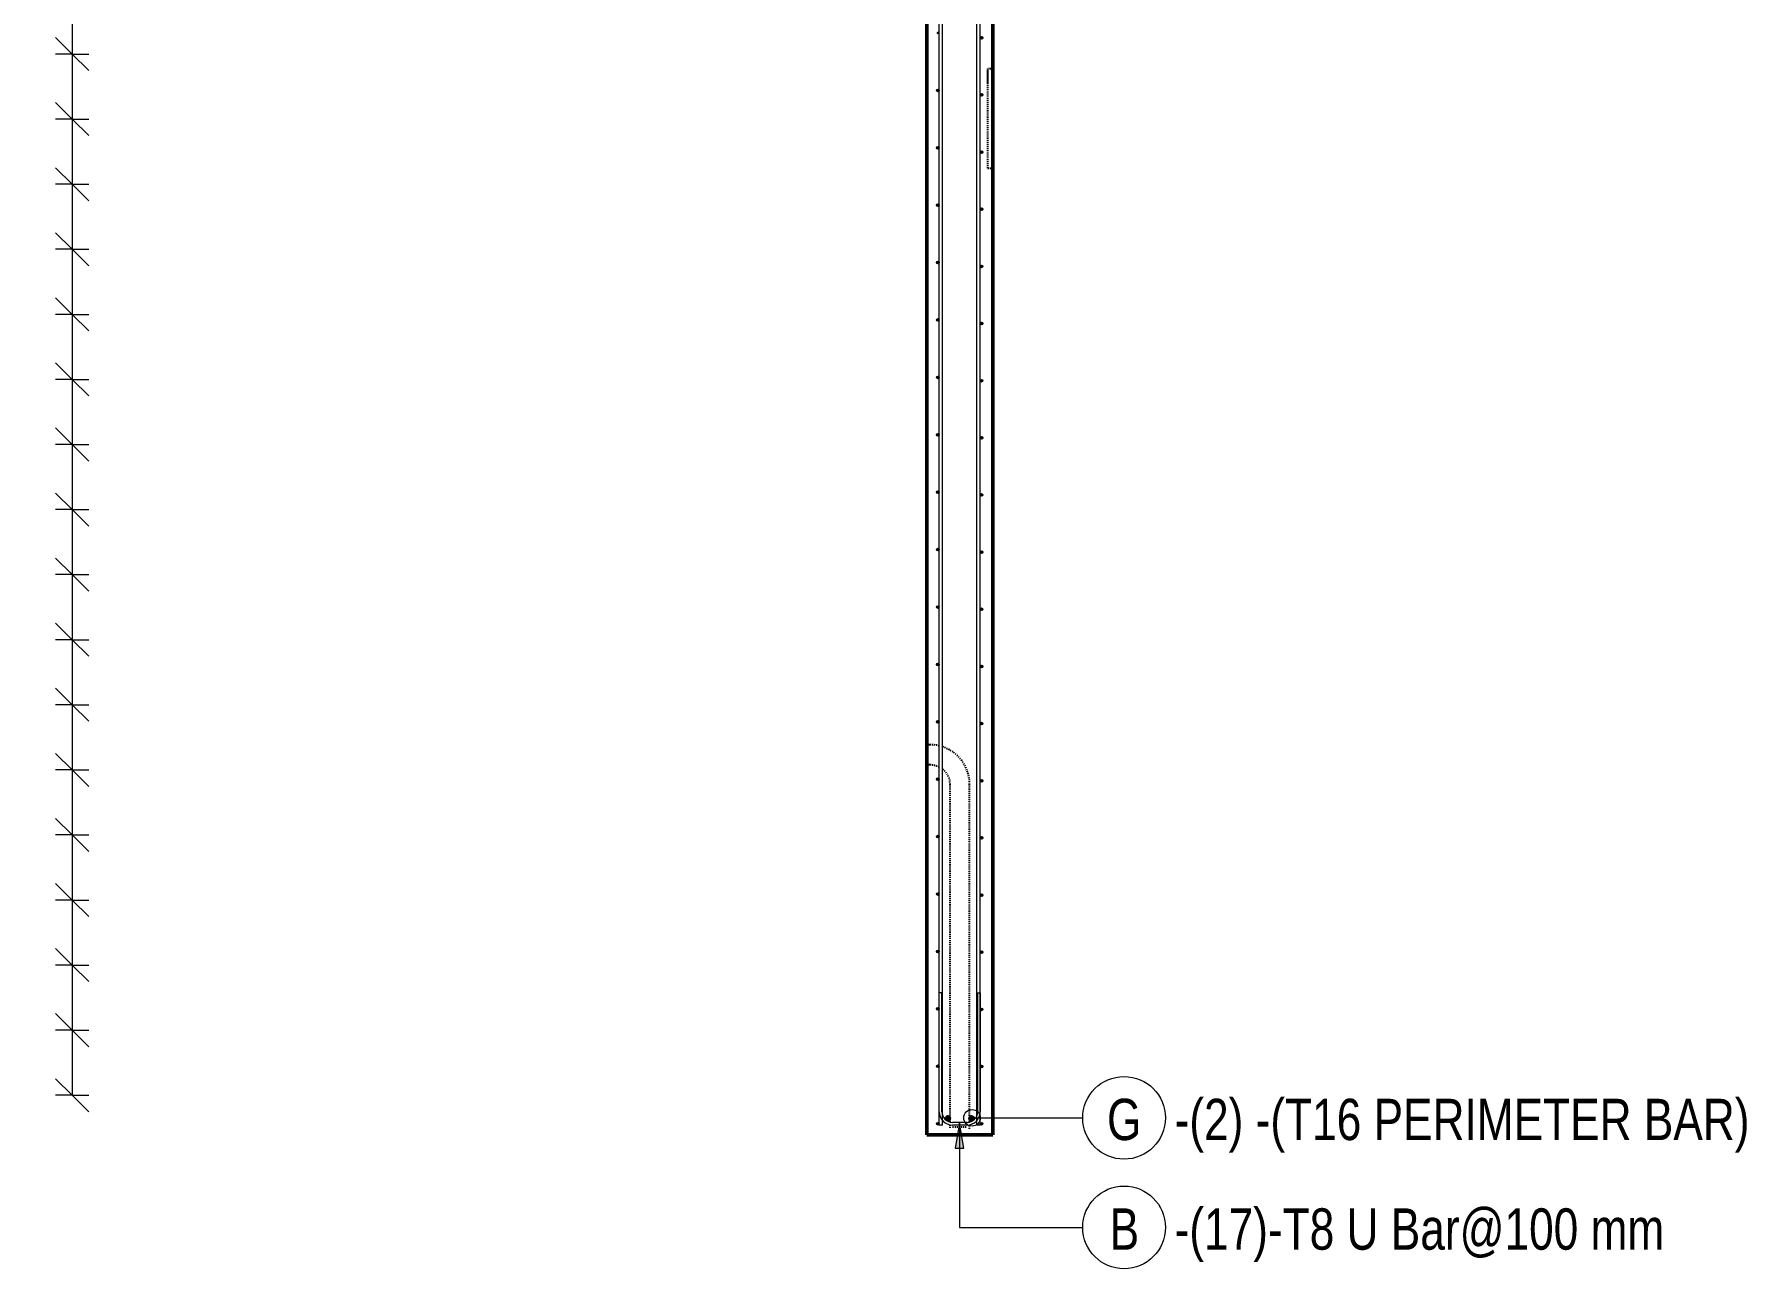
# Model space of a CAD drawing. Header units: millimetres. Extents: x -7118 to 5307, y -2677 to 10400.
# Drawn here: x 128 to 5307, y -1800 to 1933 of the extents above; entities that cross this region are included whole.
import ezdxf

# ---------------------------------------------------------------- set-up
doc = ezdxf.new("R2010")
doc.units = ezdxf.units.MM
doc.linetypes.add('Dash', pattern=[6.36, 3.18, -3.18])
for name, color, linetype, lineweight in [('A-ANNO-DIMS', 211, 'Continuous', 9), ('A-ANNO-DIMS-50', 211, 'Continuous', 9), ('A-WALL', 113, 'Continuous', 25), ('A-WALL-HDLN', 110, 'Dash', 25), ('S-RBAR', 171, 'Continuous', 18), ('S-RBAR-IDEN', 171, 'Continuous', 9)]:
    doc.layers.add(name, color=color, linetype=linetype, lineweight=lineweight)
doc.styles.add('Nirmala UI Semilight', font='NirmalaS.ttf', dxfattribs={"width": 0.8, "height": 125})
doc.dimstyles.new('Arrow_Filled_-_2_5_NI_UI', dxfattribs={"dimscale": 304.8, "dimtxt": 130.920493, "dimasz": 0.328084, "dimexe": 0.164042, "dimexo": 0.0625, "dimgap": 0.164042, "dimtad": 1, "dimdec": 4, "dimzin": 0, "dimdsep": 46, "dimtxsty": 'Nirmala UI Semilight', "dimblk1": 'OBLIQUE', "dimblk2": 'OBLIQUE', "dimsah": 1, "dimcen": 0.09, "dimazin": 0, "dimtfac": 1, "dimtdec": 4, "dimtix": 1, "dimtmove": 0, "dimatfit": 3, "dimfxl": 0.164042, "dimfxlon": 1, "dimtvp": 1, "dimtolj": 1, "dimtzin": 0, "dimarcsym": 2})

# ---------------------------------------------------------------- blocks, each defined once
blk = doc.blocks.new('DIMBLOCK29-Elevation Front 1')
at = {"layer": 'A-ANNO-DIMS-50'}
for p, q in [((243.1, 2070.2), (193.1, 2120.2)), ((243.1, 2070.2), (193.1, 2070.2)), ((243.1, 2070.2), (243.1, 1873.4)), ((243.1, 2070.2), (293.1, 2020.2)), ((243.1, 2070.2), (293.1, 2070.2)), ((243.1, 1873.4), (193.1, 1923.4)), ((243.1, 1873.4), (193.1, 1873.4)), ((243.1, 1873.4), (293.1, 1823.4)), ((243.1, 1873.4), (293.1, 1873.4))]:
    blk.add_line(p, q, dxfattribs=at)
blk = doc.blocks.new('_Oblique')
at = {"color": 0, "linetype": 'ByBlock', "lineweight": -2}
blk.add_line((-0.5, -0.5), (0.5, 0.5), dxfattribs=at)
blk = doc.blocks.new('DIMBLOCK30-Elevation Front 1')
at = {"layer": 'A-ANNO-DIMS-50'}
for p, q in [((243.1, 1873.4), (193.1, 1923.4)), ((243.1, 1873.4), (193.1, 1873.4)), ((243.1, 1873.4), (243.1, 1676.7)), ((243.1, 1873.4), (293.1, 1823.4)), ((243.1, 1873.4), (293.1, 1873.4)), ((243.1, 1676.7), (193.1, 1726.7)), ((243.1, 1676.7), (193.1, 1676.7)), ((243.1, 1676.7), (293.1, 1626.7)), ((243.1, 1676.7), (293.1, 1676.7))]:
    blk.add_line(p, q, dxfattribs=at)
blk = doc.blocks.new('DIMBLOCK31-Elevation Front 1')
at = {"layer": 'A-ANNO-DIMS-50'}
for p, q in [((243.1, 1676.7), (193.1, 1726.7)), ((243.1, 1676.7), (193.1, 1676.7)), ((243.1, 1676.7), (243.1, 1479.9)), ((243.1, 1676.7), (293.1, 1626.7)), ((243.1, 1676.7), (293.1, 1676.7)), ((243.1, 1479.9), (193.1, 1529.9)), ((243.1, 1479.9), (193.1, 1479.9)), ((243.1, 1479.9), (293.1, 1429.9)), ((243.1, 1479.9), (293.1, 1479.9))]:
    blk.add_line(p, q, dxfattribs=at)
blk = doc.blocks.new('DIMBLOCK32-Elevation Front 1')
at = {"layer": 'A-ANNO-DIMS-50'}
for p, q in [((243.1, 1479.9), (193.1, 1529.9)), ((243.1, 1479.9), (193.1, 1479.9)), ((243.1, 1479.9), (243.1, 1283.1)), ((243.1, 1479.9), (293.1, 1429.9)), ((243.1, 1479.9), (293.1, 1479.9)), ((243.1, 1283.1), (193.1, 1333.1)), ((243.1, 1283.1), (193.1, 1283.1)), ((243.1, 1283.1), (293.1, 1233.1)), ((243.1, 1283.1), (293.1, 1283.1))]:
    blk.add_line(p, q, dxfattribs=at)
blk = doc.blocks.new('DIMBLOCK33-Elevation Front 1')
at = {"layer": 'A-ANNO-DIMS-50'}
for p, q in [((243.1, 1283.1), (193.1, 1333.1)), ((243.1, 1283.1), (193.1, 1283.1)), ((243.1, 1283.1), (243.1, 1086.3)), ((243.1, 1283.1), (293.1, 1233.1)), ((243.1, 1283.1), (293.1, 1283.1)), ((243.1, 1086.3), (193.1, 1136.3)), ((243.1, 1086.3), (193.1, 1086.3)), ((243.1, 1086.3), (293.1, 1036.3)), ((243.1, 1086.3), (293.1, 1086.3))]:
    blk.add_line(p, q, dxfattribs=at)
blk = doc.blocks.new('DIMBLOCK34-Elevation Front 1')
at = {"layer": 'A-ANNO-DIMS-50'}
for p, q in [((243.1, 1086.3), (193.1, 1136.3)), ((243.1, 1086.3), (193.1, 1086.3)), ((243.1, 1086.3), (243.1, 889.6)), ((243.1, 1086.3), (293.1, 1036.3)), ((243.1, 1086.3), (293.1, 1086.3)), ((243.1, 889.6), (193.1, 939.6)), ((243.1, 889.6), (193.1, 889.6)), ((243.1, 889.6), (293.1, 839.6)), ((243.1, 889.6), (293.1, 889.6))]:
    blk.add_line(p, q, dxfattribs=at)
blk = doc.blocks.new('DIMBLOCK35-Elevation Front 1')
at = {"layer": 'A-ANNO-DIMS-50'}
for p, q in [((243.1, 889.6), (193.1, 939.6)), ((243.1, 889.6), (193.1, 889.6)), ((243.1, 889.6), (243.1, 692.8)), ((243.1, 889.6), (293.1, 839.6)), ((243.1, 889.6), (293.1, 889.6)), ((243.1, 692.8), (193.1, 742.8)), ((243.1, 692.8), (193.1, 692.8)), ((243.1, 692.8), (293.1, 642.8)), ((243.1, 692.8), (293.1, 692.8))]:
    blk.add_line(p, q, dxfattribs=at)
blk = doc.blocks.new('DIMBLOCK36-Elevation Front 1')
at = {"layer": 'A-ANNO-DIMS-50'}
for p, q in [((243.1, 692.8), (193.1, 742.8)), ((243.1, 692.8), (193.1, 692.8)), ((243.1, 692.8), (243.1, 496)), ((243.1, 692.8), (293.1, 642.8)), ((243.1, 692.8), (293.1, 692.8)), ((243.1, 496), (193.1, 546)), ((243.1, 496), (193.1, 496)), ((243.1, 496), (293.1, 446)), ((243.1, 496), (293.1, 496))]:
    blk.add_line(p, q, dxfattribs=at)
blk = doc.blocks.new('DIMBLOCK37-Elevation Front 1')
at = {"layer": 'A-ANNO-DIMS-50'}
for p, q in [((243.1, 496), (193.1, 546)), ((243.1, 496), (193.1, 496)), ((243.1, 496), (243.1, 299.2)), ((243.1, 496), (293.1, 446)), ((243.1, 496), (293.1, 496)), ((243.1, 299.2), (193.1, 349.2)), ((243.1, 299.2), (193.1, 299.2)), ((243.1, 299.2), (293.1, 249.2)), ((243.1, 299.2), (293.1, 299.2))]:
    blk.add_line(p, q, dxfattribs=at)
blk = doc.blocks.new('DIMBLOCK38-Elevation Front 1')
at = {"layer": 'A-ANNO-DIMS-50'}
for p, q in [((243.1, 299.2), (193.1, 349.2)), ((243.1, 299.2), (193.1, 299.2)), ((243.1, 299.2), (243.1, 102.4)), ((243.1, 299.2), (293.1, 249.2)), ((243.1, 299.2), (293.1, 299.2)), ((243.1, 102.4), (193.1, 152.4)), ((243.1, 102.4), (193.1, 102.4)), ((243.1, 102.4), (293.1, 52.4)), ((243.1, 102.4), (293.1, 102.4))]:
    blk.add_line(p, q, dxfattribs=at)
blk = doc.blocks.new('DIMBLOCK39-Elevation Front 1')
at = {"layer": 'A-ANNO-DIMS-50'}
for p, q in [((243.1, 102.4), (193.1, 152.4)), ((243.1, 102.4), (193.1, 102.4)), ((243.1, 102.4), (243.1, -94.3)), ((243.1, 102.4), (293.1, 52.4)), ((243.1, 102.4), (293.1, 102.4)), ((243.1, -94.3), (193.1, -44.3)), ((243.1, -94.3), (193.1, -94.3)), ((243.1, -94.3), (293.1, -144.3)), ((243.1, -94.3), (293.1, -94.3))]:
    blk.add_line(p, q, dxfattribs=at)
blk = doc.blocks.new('DIMBLOCK40-Elevation Front 1')
at = {"layer": 'A-ANNO-DIMS-50'}
for p, q in [((243.1, -94.3), (193.1, -44.3)), ((243.1, -94.3), (193.1, -94.3)), ((243.1, -94.3), (243.1, -291.1)), ((243.1, -94.3), (293.1, -144.3)), ((243.1, -94.3), (293.1, -94.3)), ((243.1, -291.1), (193.1, -241.1)), ((243.1, -291.1), (193.1, -291.1)), ((243.1, -291.1), (293.1, -341.1)), ((243.1, -291.1), (293.1, -291.1))]:
    blk.add_line(p, q, dxfattribs=at)
blk = doc.blocks.new('DIMBLOCK41-Elevation Front 1')
at = {"layer": 'A-ANNO-DIMS-50'}
for p, q in [((243.1, -291.1), (193.1, -241.1)), ((243.1, -291.1), (193.1, -291.1)), ((243.1, -291.1), (243.1, -487.9)), ((243.1, -291.1), (293.1, -341.1)), ((243.1, -291.1), (293.1, -291.1)), ((243.1, -487.9), (193.1, -437.9)), ((243.1, -487.9), (193.1, -487.9)), ((243.1, -487.9), (293.1, -537.9)), ((243.1, -487.9), (293.1, -487.9))]:
    blk.add_line(p, q, dxfattribs=at)
blk = doc.blocks.new('DIMBLOCK42-Elevation Front 1')
at = {"layer": 'A-ANNO-DIMS-50'}
for p, q in [((243.1, -487.9), (193.1, -437.9)), ((243.1, -487.9), (193.1, -487.9)), ((243.1, -487.9), (243.1, -684.7)), ((243.1, -487.9), (293.1, -537.9)), ((243.1, -487.9), (293.1, -487.9)), ((243.1, -684.7), (193.1, -634.7)), ((243.1, -684.7), (193.1, -684.7)), ((243.1, -684.7), (293.1, -734.7)), ((243.1, -684.7), (293.1, -684.7))]:
    blk.add_line(p, q, dxfattribs=at)
blk = doc.blocks.new('DIMBLOCK43-Elevation Front 1')
at = {"layer": 'A-ANNO-DIMS-50'}
for p, q in [((243.1, -684.7), (193.1, -634.7)), ((243.1, -684.7), (193.1, -684.7)), ((243.1, -684.7), (243.1, -881.4)), ((243.1, -684.7), (293.1, -734.7)), ((243.1, -684.7), (293.1, -684.7)), ((243.1, -881.4), (193.1, -831.4)), ((243.1, -881.4), (193.1, -881.4)), ((243.1, -881.4), (293.1, -931.4)), ((243.1, -881.4), (293.1, -881.4))]:
    blk.add_line(p, q, dxfattribs=at)
blk = doc.blocks.new('DIMBLOCK44-Elevation Front 1')
at = {"layer": 'A-ANNO-DIMS-50'}
for p, q in [((243.1, -881.4), (193.1, -831.4)), ((243.1, -881.4), (193.1, -881.4)), ((243.1, -881.4), (243.1, -1078.2)), ((243.1, -881.4), (293.1, -931.4)), ((243.1, -881.4), (293.1, -881.4)), ((243.1, -1078.2), (193.1, -1028.2)), ((243.1, -1078.2), (193.1, -1078.2)), ((243.1, -1078.2), (293.1, -1128.2)), ((243.1, -1078.2), (293.1, -1078.2))]:
    blk.add_line(p, q, dxfattribs=at)
blk = doc.blocks.new('DIMBLOCK45-Elevation Front 1')
at = {"layer": 'A-ANNO-DIMS-50'}
for p, q in [((243.1, -1078.2), (193.1, -1028.2)), ((243.1, -1078.2), (193.1, -1078.2)), ((243.1, -1078.2), (243.1, -1275)), ((243.1, -1078.2), (293.1, -1128.2)), ((243.1, -1078.2), (293.1, -1078.2)), ((243.1, -1275), (193.1, -1225)), ((243.1, -1275), (193.1, -1275)), ((243.1, -1275), (293.1, -1325)), ((243.1, -1275), (293.1, -1275))]:
    blk.add_line(p, q, dxfattribs=at)
blk = doc.blocks.new('DIMBLOCK46-Elevation Front 1')
at = {"layer": 'A-ANNO-DIMS-50'}
for p, q in [((243.1, 7580), (193.1, 7630)), ((243.1, 7580), (193.1, 7580)), ((243.1, 7580), (243.1, -1275)), ((243.1, 7580), (243.1, 7383.2)), ((243.1, 7580), (293.1, 7530)), ((243.1, 7580), (293.1, 7580)), ((243.1, 7383.2), (193.1, 7433.2)), ((243.1, 7383.2), (193.1, 7383.2)), ((243.1, 7383.2), (243.1, 7186.4)), ((243.1, 7383.2), (293.1, 7333.2)), ((243.1, 7383.2), (293.1, 7383.2)), ((243.1, 7186.4), (193.1, 7236.4)), ((243.1, 7186.4), (193.1, 7186.4)), ((243.1, 7186.4), (243.1, 6989.7)), ((243.1, 7186.4), (293.1, 7136.4)), ((243.1, 7186.4), (293.1, 7186.4)), ((243.1, 6989.7), (193.1, 7039.7)), ((243.1, 6989.7), (193.1, 6989.7)), ((243.1, 6989.7), (243.1, 6792.9)), ((243.1, 6989.7), (293.1, 6939.7)), ((243.1, 6989.7), (293.1, 6989.7)), ((243.1, 6792.9), (193.1, 6842.9)), ((243.1, 6792.9), (193.1, 6792.9)), ((243.1, 6792.9), (243.1, 6596.1)), ((243.1, 6792.9), (293.1, 6742.9)), ((243.1, 6792.9), (293.1, 6792.9)), ((243.1, 6596.1), (193.1, 6646.1)), ((243.1, 6596.1), (193.1, 6596.1)), ((243.1, 6596.1), (243.1, 6399.3)), ((243.1, 6596.1), (293.1, 6546.1)), ((243.1, 6596.1), (293.1, 6596.1)), ((243.1, 6399.3), (193.1, 6449.3)), ((243.1, 6399.3), (193.1, 6399.3)), ((243.1, 6399.3), (243.1, 6202.6)), ((243.1, 6399.3), (293.1, 6349.3)), ((243.1, 6399.3), (293.1, 6399.3)), ((243.1, 6202.6), (193.1, 6252.6)), ((243.1, 6202.6), (193.1, 6202.6)), ((243.1, 6202.6), (243.1, 6005.8)), ((243.1, 6202.6), (293.1, 6152.6)), ((243.1, 6202.6), (293.1, 6202.6)), ((243.1, 6005.8), (193.1, 6055.8)), ((243.1, 6005.8), (193.1, 6005.8)), ((243.1, 6005.8), (243.1, 5809)), ((243.1, 6005.8), (293.1, 5955.8)), ((243.1, 6005.8), (293.1, 6005.8)), ((243.1, 5809), (193.1, 5859)), ((243.1, 5809), (193.1, 5809)), ((243.1, 5809), (243.1, 5612.2)), ((243.1, 5809), (293.1, 5759)), ((243.1, 5809), (293.1, 5809)), ((243.1, 5612.2), (193.1, 5662.2)), ((243.1, 5612.2), (193.1, 5612.2)), ((243.1, 5612.2), (243.1, 5415.4)), ((243.1, 5612.2), (293.1, 5562.2)), ((243.1, 5612.2), (293.1, 5612.2)), ((243.1, 5415.4), (193.1, 5465.4)), ((243.1, 5415.4), (193.1, 5415.4)), ((243.1, 5415.4), (243.1, 5218.7)), ((243.1, 5415.4), (293.1, 5365.4)), ((243.1, 5415.4), (293.1, 5415.4)), ((243.1, 5218.7), (193.1, 5268.7)), ((243.1, 5218.7), (193.1, 5218.7)), ((243.1, 5218.7), (243.1, 5021.9)), ((243.1, 5218.7), (293.1, 5168.7)), ((243.1, 5218.7), (293.1, 5218.7)), ((243.1, 5021.9), (193.1, 5071.9)), ((243.1, 5021.9), (193.1, 5021.9)), ((243.1, 5021.9), (243.1, 4825.1)), ((243.1, 5021.9), (293.1, 4971.9)), ((243.1, 5021.9), (293.1, 5021.9)), ((243.1, 4825.1), (193.1, 4875.1)), ((243.1, 4825.1), (193.1, 4825.1)), ((243.1, 4825.1), (243.1, 4628.3)), ((243.1, 4825.1), (293.1, 4775.1)), ((243.1, 4825.1), (293.1, 4825.1)), ((243.1, 4628.3), (193.1, 4678.3)), ((243.1, 4628.3), (193.1, 4628.3)), ((243.1, 4628.3), (243.1, 4431.6)), ((243.1, 4628.3), (293.1, 4578.3)), ((243.1, 4628.3), (293.1, 4628.3)), ((243.1, 4431.6), (193.1, 4481.6)), ((243.1, 4431.6), (193.1, 4431.6)), ((243.1, 4431.6), (243.1, 4234.8)), ((243.1, 4431.6), (293.1, 4381.6)), ((243.1, 4431.6), (293.1, 4431.6)), ((243.1, 4234.8), (193.1, 4284.8)), ((243.1, 4234.8), (193.1, 4234.8)), ((243.1, 4234.8), (243.1, 4038)), ((243.1, 4234.8), (293.1, 4184.8)), ((243.1, 4234.8), (293.1, 4234.8)), ((243.1, 4038), (193.1, 4088)), ((243.1, 4038), (193.1, 4038)), ((243.1, 4038), (243.1, 3841.2)), ((243.1, 4038), (293.1, 3988)), ((243.1, 4038), (293.1, 4038)), ((243.1, 3841.2), (193.1, 3891.2)), ((243.1, 3841.2), (193.1, 3841.2)), ((243.1, 3841.2), (243.1, 3644.4)), ((243.1, 3841.2), (293.1, 3791.2)), ((243.1, 3841.2), (293.1, 3841.2)), ((243.1, 3644.4), (193.1, 3694.4)), ((243.1, 3644.4), (193.1, 3644.4)), ((243.1, 3644.4), (243.1, 3447.7)), ((243.1, 3644.4), (293.1, 3594.4)), ((243.1, 3644.4), (293.1, 3644.4)), ((243.1, 3447.7), (193.1, 3497.7)), ((243.1, 3447.7), (193.1, 3447.7)), ((243.1, 3447.7), (243.1, 3250.9)), ((243.1, 3447.7), (293.1, 3397.7)), ((243.1, 3447.7), (293.1, 3447.7)), ((243.1, 3250.9), (193.1, 3300.9)), ((243.1, 3250.9), (193.1, 3250.9)), ((243.1, 3250.9), (243.1, 3054.1)), ((243.1, 3250.9), (293.1, 3200.9)), ((243.1, 3250.9), (293.1, 3250.9)), ((243.1, 3054.1), (193.1, 3104.1)), ((243.1, 3054.1), (193.1, 3054.1)), ((243.1, 3054.1), (243.1, 2857.3)), ((243.1, 3054.1), (293.1, 3004.1)), ((243.1, 3054.1), (293.1, 3054.1)), ((243.1, 2857.3), (193.1, 2907.3)), ((243.1, 2857.3), (193.1, 2857.3)), ((243.1, 2857.3), (243.1, 2660.6)), ((243.1, 2857.3), (293.1, 2807.3)), ((243.1, 2857.3), (293.1, 2857.3)), ((243.1, 2660.6), (193.1, 2710.6)), ((243.1, 2660.6), (193.1, 2660.6)), ((243.1, 2660.6), (243.1, 2463.8)), ((243.1, 2660.6), (293.1, 2610.6)), ((243.1, 2660.6), (293.1, 2660.6)), ((243.1, 2463.8), (193.1, 2513.8)), ((243.1, 2463.8), (193.1, 2463.8)), ((243.1, 2463.8), (243.1, 2267)), ((243.1, 2463.8), (293.1, 2413.8)), ((243.1, 2463.8), (293.1, 2463.8)), ((243.1, 2267), (193.1, 2317)), ((243.1, 2267), (193.1, 2267)), ((243.1, 2267), (243.1, 2070.2)), ((243.1, 2267), (293.1, 2217)), ((243.1, 2267), (293.1, 2267)), ((243.1, 2070.2), (193.1, 2120.2)), ((243.1, 2070.2), (193.1, 2070.2)), ((243.1, 2070.2), (243.1, 1873.4)), ((243.1, 2070.2), (293.1, 2020.2)), ((243.1, 2070.2), (293.1, 2070.2)), ((243.1, 1873.4), (193.1, 1923.4)), ((243.1, 1873.4), (193.1, 1873.4)), ((243.1, 1873.4), (243.1, 1676.7)), ((243.1, 1873.4), (293.1, 1823.4)), ((243.1, 1873.4), (293.1, 1873.4)), ((243.1, 1676.7), (193.1, 1726.7)), ((243.1, 1676.7), (193.1, 1676.7)), ((243.1, 1676.7), (243.1, 1479.9)), ((243.1, 1676.7), (293.1, 1626.7)), ((243.1, 1676.7), (293.1, 1676.7)), ((243.1, 1479.9), (193.1, 1529.9)), ((243.1, 1479.9), (193.1, 1479.9)), ((243.1, 1479.9), (243.1, 1283.1)), ((243.1, 1479.9), (293.1, 1429.9)), ((243.1, 1479.9), (293.1, 1479.9)), ((243.1, 1283.1), (193.1, 1333.1)), ((243.1, 1283.1), (193.1, 1283.1)), ((243.1, 1283.1), (243.1, 1086.3)), ((243.1, 1283.1), (293.1, 1233.1)), ((243.1, 1283.1), (293.1, 1283.1)), ((243.1, 1086.3), (193.1, 1136.3)), ((243.1, 1086.3), (193.1, 1086.3)), ((243.1, 1086.3), (243.1, 889.6)), ((243.1, 1086.3), (293.1, 1036.3)), ((243.1, 1086.3), (293.1, 1086.3)), ((243.1, 889.6), (193.1, 939.6)), ((243.1, 889.6), (193.1, 889.6)), ((243.1, 889.6), (243.1, 692.8)), ((243.1, 889.6), (293.1, 839.6)), ((243.1, 889.6), (293.1, 889.6)), ((243.1, 692.8), (193.1, 742.8)), ((243.1, 692.8), (193.1, 692.8)), ((243.1, 692.8), (243.1, 496)), ((243.1, 692.8), (293.1, 642.8)), ((243.1, 692.8), (293.1, 692.8)), ((243.1, 496), (193.1, 546)), ((243.1, 496), (193.1, 496)), ((243.1, 496), (243.1, 299.2)), ((243.1, 496), (293.1, 446)), ((243.1, 496), (293.1, 496)), ((243.1, 299.2), (193.1, 349.2)), ((243.1, 299.2), (193.1, 299.2)), ((243.1, 299.2), (243.1, 102.4)), ((243.1, 299.2), (293.1, 249.2)), ((243.1, 299.2), (293.1, 299.2)), ((243.1, 102.4), (193.1, 152.4)), ((243.1, 102.4), (193.1, 102.4)), ((243.1, 102.4), (243.1, -94.3)), ((243.1, 102.4), (293.1, 52.4)), ((243.1, 102.4), (293.1, 102.4)), ((243.1, -94.3), (193.1, -44.3)), ((243.1, -94.3), (193.1, -94.3)), ((243.1, -94.3), (243.1, -291.1)), ((243.1, -94.3), (293.1, -144.3)), ((243.1, -94.3), (293.1, -94.3)), ((243.1, -291.1), (193.1, -241.1)), ((243.1, -291.1), (193.1, -291.1)), ((243.1, -291.1), (243.1, -487.9)), ((243.1, -291.1), (293.1, -341.1)), ((243.1, -291.1), (293.1, -291.1)), ((243.1, -487.9), (193.1, -437.9)), ((243.1, -487.9), (193.1, -487.9)), ((243.1, -487.9), (243.1, -684.7)), ((243.1, -487.9), (293.1, -537.9)), ((243.1, -487.9), (293.1, -487.9)), ((243.1, -684.7), (193.1, -634.7)), ((243.1, -684.7), (193.1, -684.7)), ((243.1, -684.7), (243.1, -881.4)), ((243.1, -684.7), (293.1, -734.7)), ((243.1, -684.7), (293.1, -684.7)), ((243.1, -881.4), (193.1, -831.4)), ((243.1, -881.4), (193.1, -881.4)), ((243.1, -881.4), (243.1, -1078.2)), ((243.1, -881.4), (293.1, -931.4)), ((243.1, -881.4), (293.1, -881.4)), ((243.1, -1078.2), (193.1, -1028.2)), ((243.1, -1078.2), (193.1, -1078.2)), ((243.1, -1078.2), (243.1, -1275)), ((243.1, -1078.2), (293.1, -1128.2)), ((243.1, -1078.2), (293.1, -1078.2)), ((243.1, -1275), (193.1, -1225)), ((243.1, -1275), (193.1, -1275)), ((243.1, -1275), (293.1, -1325)), ((243.1, -1275), (293.1, -1275))]:
    blk.add_line(p, q, dxfattribs=at)
blk = doc.blocks.new('_None')
blk = doc.blocks.new('M_Rebar Tag_rfa MARK - DOT 1 MM-794228-Elevation Right 1')
at = {"layer": 'S-RBAR-IDEN'}
blk.add_circle((18532.4, -1343.3), 125, dxfattribs=at)
blk = doc.blocks.new('M_Rebar Tag_rfa Dimension - ARROW-793927-Elevation Right 1')
at = {"layer": 'S-RBAR-IDEN'}
blk.add_circle((18532.4, -1674.6), 125, dxfattribs=at)

msp = doc.modelspace()

# ---------------------------------------------------------------- hatches: boundary and pattern name
at = {"layer": 'S-RBAR'}
h = msp.add_hatch(color=256, dxfattribs=at)
edge = h.paths.add_edge_path()
edge.add_arc((2861.21276, 1937.32692), 4, 0, 360)
h = msp.add_hatch(color=256, dxfattribs=at)
edge = h.paths.add_edge_path()
edge.add_arc((2993.21276, 1922.71154), 4, 0, 360)
for points in [[(2993.21276, 1918.71154), (2997.21276, 1922.71154), (2993.21276, 1926.71154), (2989.21276, 1922.71154)], [(2861.21276, 1759.73077), (2865.21276, 1763.73077), (2861.21276, 1767.73077), (2857.21276, 1763.73077)], [(2993.21276, 1745.88462), (2997.21276, 1749.88462), (2993.21276, 1753.88462), (2989.21276, 1749.88462)], [(2861.21276, 1586.13462), (2865.21276, 1590.13462), (2861.21276, 1594.13462), (2857.21276, 1590.13462)], [(2993.21276, 1573.05769), (2997.21276, 1577.05769), (2993.21276, 1581.05769), (2989.21276, 1577.05769)], [(2861.21276, 1412.53846), (2865.21276, 1416.53846), (2861.21276, 1420.53846), (2857.21276, 1416.53846)], [(2993.21276, 1400.23077), (2997.21276, 1404.23077), (2993.21276, 1408.23077), (2989.21276, 1404.23077)], [(2861.21276, 1238.94231), (2865.21276, 1242.94231), (2861.21276, 1246.94231), (2857.21276, 1242.94231)], [(2993.21276, 1227.40385), (2997.21276, 1231.40385), (2993.21276, 1235.40385), (2989.21276, 1231.40385)], [(2861.21276, 1065.34615), (2865.21276, 1069.34615), (2861.21276, 1073.34615), (2857.21276, 1069.34615)], [(2993.21276, 1054.57692), (2997.21276, 1058.57692), (2993.21276, 1062.57692), (2989.21276, 1058.57692)], [(2861.21276, 891.75), (2865.21276, 895.75), (2861.21276, 899.75), (2857.21276, 895.75)], [(2993.21276, 881.75), (2997.21276, 885.75), (2993.21276, 889.75), (2989.21276, 885.75)], [(2861.21276, 718.15385), (2865.21276, 722.15385), (2861.21276, 726.15385), (2857.21276, 722.15385)], [(2993.21276, 708.92308), (2997.21276, 712.92308), (2993.21276, 716.92308), (2989.21276, 712.92308)], [(2861.21276, 544.55769), (2865.21276, 548.55769), (2861.21276, 552.55769), (2857.21276, 548.55769)], [(2993.21276, 536.09615), (2997.21276, 540.09615), (2993.21276, 544.09615), (2989.21276, 540.09615)], [(2861.21276, 370.96154), (2865.21276, 374.96154), (2861.21276, 378.96154), (2857.21276, 374.96154)], [(2993.21276, 363.26923), (2997.21276, 367.26923), (2993.21276, 371.26923), (2989.21276, 367.26923)], [(2861.21276, 197.36538), (2865.21276, 201.36538), (2861.21276, 205.36538), (2857.21276, 201.36538)], [(2993.21276, 190.44231), (2997.21276, 194.44231), (2993.21276, 198.44231), (2989.21276, 194.44231)], [(2861.21276, 23.76923), (2865.21276, 27.76923), (2861.21276, 31.76923), (2857.21276, 27.76923)], [(2993.21276, 17.61538), (2997.21276, 21.61538), (2993.21276, 25.61538), (2989.21276, 21.61538)], [(2861.21276, -149.82692), (2865.21276, -145.82692), (2861.21276, -141.82692), (2857.21276, -145.82692)], [(2993.21276, -155.21154), (2997.21276, -151.21154), (2993.21276, -147.21154), (2989.21276, -151.21154)], [(2861.21276, -323.42308), (2865.21276, -319.42308), (2861.21276, -315.42308), (2857.21276, -319.42308)], [(2993.21276, -328.03846), (2997.21276, -324.03846), (2993.21276, -320.03846), (2989.21276, -324.03846)], [(2861.21276, -497.01923), (2865.21276, -493.01923), (2861.21276, -489.01923), (2857.21276, -493.01923)], [(2993.21276, -500.86538), (2997.21276, -496.86538), (2993.21276, -492.86538), (2989.21276, -496.86538)], [(2861.21276, -670.61538), (2865.21276, -666.61538), (2861.21276, -662.61538), (2857.21276, -666.61538)], [(2993.21276, -673.69231), (2997.21276, -669.69231), (2993.21276, -665.69231), (2989.21276, -669.69231)], [(2861.21276, -844.21154), (2865.21276, -840.21154), (2861.21276, -836.21154), (2857.21276, -840.21154)], [(2993.21276, -846.51923), (2997.21276, -842.51923), (2993.21276, -838.51923), (2989.21276, -842.51923)], [(2861.21276, -1017.80769), (2865.21276, -1013.80769), (2861.21276, -1009.80769), (2857.21276, -1013.80769)], [(2993.21276, -1019.34615), (2997.21276, -1015.34615), (2993.21276, -1011.34615), (2989.21276, -1015.34615)], [(2861.21276, -1191.40385), (2865.21276, -1187.40385), (2861.21276, -1183.40385), (2857.21276, -1187.40385)], [(2993.21276, -1192.17308), (2997.21276, -1188.17308), (2993.21276, -1184.17308), (2989.21276, -1188.17308)], [(2888.8603, -1352.10845), (2897.80457, -1349.20228), (2897.80457, -1339.79772), (2888.8603, -1336.89155), (2883.33243, -1344.5)], [(2960.69032, -1352.10845), (2969.63459, -1349.20228), (2969.63459, -1339.79772), (2960.69032, -1336.89155), (2955.16245, -1344.5)], [(2861.21276, -1365), (2865.21276, -1361), (2861.21276, -1357), (2857.21276, -1361)], [(2993.21276, -1365), (2997.21276, -1361), (2993.21276, -1357), (2989.21276, -1361)]]:
    msp.add_hatch(color=256, dxfattribs=at).paths.add_polyline_path(points)
h = msp.add_hatch(color=256, dxfattribs=at)
edge = h.paths.add_edge_path()
edge.add_arc((2861.21276, 1763.73077), 4, 0, 360)
h = msp.add_hatch(color=256, dxfattribs=at)
edge = h.paths.add_edge_path()
edge.add_arc((2993.21276, 1749.88462), 4, 0, 360)
h = msp.add_hatch(color=256, dxfattribs=at)
edge = h.paths.add_edge_path()
edge.add_arc((2861.21276, 1590.13462), 4, 0, 360)
h = msp.add_hatch(color=256, dxfattribs=at)
edge = h.paths.add_edge_path()
edge.add_arc((2993.21276, 1577.05769), 4, 0, 360)
h = msp.add_hatch(color=256, dxfattribs=at)
edge = h.paths.add_edge_path()
edge.add_arc((2861.21276, 1416.53846), 4, 0, 360)
h = msp.add_hatch(color=256, dxfattribs=at)
edge = h.paths.add_edge_path()
edge.add_arc((2993.21276, 1404.23077), 4, 0, 360)
h = msp.add_hatch(color=256, dxfattribs=at)
edge = h.paths.add_edge_path()
edge.add_arc((2861.21276, 1242.94231), 4, 0, 360)
h = msp.add_hatch(color=256, dxfattribs=at)
edge = h.paths.add_edge_path()
edge.add_arc((2993.21276, 1231.40385), 4, 0, 360)
h = msp.add_hatch(color=256, dxfattribs=at)
edge = h.paths.add_edge_path()
edge.add_arc((2861.21276, 1069.34615), 4, 0, 360)
h = msp.add_hatch(color=256, dxfattribs=at)
edge = h.paths.add_edge_path()
edge.add_arc((2993.21276, 1058.57692), 4, 0, 360)
h = msp.add_hatch(color=256, dxfattribs=at)
edge = h.paths.add_edge_path()
edge.add_arc((2861.21276, 895.75), 4, 0, 360)
h = msp.add_hatch(color=256, dxfattribs=at)
edge = h.paths.add_edge_path()
edge.add_arc((2993.21276, 885.75), 4, 0, 360)
h = msp.add_hatch(color=256, dxfattribs=at)
edge = h.paths.add_edge_path()
edge.add_arc((2861.21276, 722.15385), 4, 0, 360)
h = msp.add_hatch(color=256, dxfattribs=at)
edge = h.paths.add_edge_path()
edge.add_arc((2993.21276, 712.92308), 4, 0, 360)
h = msp.add_hatch(color=256, dxfattribs=at)
edge = h.paths.add_edge_path()
edge.add_arc((2861.21276, 548.55769), 4, 0, 360)
h = msp.add_hatch(color=256, dxfattribs=at)
edge = h.paths.add_edge_path()
edge.add_arc((2993.21276, 540.09615), 4, 0, 360)
h = msp.add_hatch(color=256, dxfattribs=at)
edge = h.paths.add_edge_path()
edge.add_arc((2861.21276, 374.96154), 4, 0, 360)
h = msp.add_hatch(color=256, dxfattribs=at)
edge = h.paths.add_edge_path()
edge.add_arc((2993.21276, 367.26923), 4, 0, 360)
h = msp.add_hatch(color=256, dxfattribs=at)
edge = h.paths.add_edge_path()
edge.add_arc((2861.21276, 201.36538), 4, 0, 360)
h = msp.add_hatch(color=256, dxfattribs=at)
edge = h.paths.add_edge_path()
edge.add_arc((2993.21276, 194.44231), 4, 0, 360)
h = msp.add_hatch(color=256, dxfattribs=at)
edge = h.paths.add_edge_path()
edge.add_arc((2861.21276, 27.76923), 4, 0, 360)
h = msp.add_hatch(color=256, dxfattribs=at)
edge = h.paths.add_edge_path()
edge.add_arc((2993.21276, 21.61538), 4, 0, 360)
h = msp.add_hatch(color=256, dxfattribs=at)
edge = h.paths.add_edge_path()
edge.add_arc((2861.21276, -145.82692), 4, 0, 360)
h = msp.add_hatch(color=256, dxfattribs=at)
edge = h.paths.add_edge_path()
edge.add_arc((2993.21276, -151.21154), 4, 0, 360)
h = msp.add_hatch(color=256, dxfattribs=at)
edge = h.paths.add_edge_path()
edge.add_arc((2861.21276, -319.42308), 4, 0, 360)
h = msp.add_hatch(color=256, dxfattribs=at)
edge = h.paths.add_edge_path()
edge.add_arc((2993.21276, -324.03846), 4, 0, 360)
h = msp.add_hatch(color=256, dxfattribs=at)
edge = h.paths.add_edge_path()
edge.add_arc((2861.21276, -493.01923), 4, 0, 360)
h = msp.add_hatch(color=256, dxfattribs=at)
edge = h.paths.add_edge_path()
edge.add_arc((2993.21276, -496.86538), 4, 0, 360)
h = msp.add_hatch(color=256, dxfattribs=at)
edge = h.paths.add_edge_path()
edge.add_arc((2861.21276, -666.61538), 4, 0, 360)
h = msp.add_hatch(color=256, dxfattribs=at)
edge = h.paths.add_edge_path()
edge.add_arc((2993.21276, -669.69231), 4, 0, 360)
h = msp.add_hatch(color=256, dxfattribs=at)
edge = h.paths.add_edge_path()
edge.add_arc((2861.21276, -840.21154), 4, 0, 360)
h = msp.add_hatch(color=256, dxfattribs=at)
edge = h.paths.add_edge_path()
edge.add_arc((2993.21276, -842.51923), 4, 0, 360)
h = msp.add_hatch(color=256, dxfattribs=at)
edge = h.paths.add_edge_path()
edge.add_arc((2861.21276, -1013.80769), 4, 0, 360)
h = msp.add_hatch(color=256, dxfattribs=at)
edge = h.paths.add_edge_path()
edge.add_arc((2993.21276, -1015.34615), 4, 0, 360)
h = msp.add_hatch(color=256, dxfattribs=at)
edge = h.paths.add_edge_path()
edge.add_arc((2861.21276, -1187.40385), 4, 0, 360)
h = msp.add_hatch(color=256, dxfattribs=at)
edge = h.paths.add_edge_path()
edge.add_arc((2993.21276, -1188.17308), 4, 0, 360)
h = msp.add_hatch(color=256, dxfattribs=at)
edge = h.paths.add_edge_path()
edge.add_arc((2891.33243, -1344.5), 8, 0, 360)
h = msp.add_hatch(color=256, dxfattribs=at)
edge = h.paths.add_edge_path()
edge.add_arc((2963.16245, -1344.5), 8, 0, 360)
h = msp.add_hatch(color=256, dxfattribs=at)
edge = h.paths.add_edge_path()
edge.add_arc((2861.21276, -1361), 4, 0, 360)
h = msp.add_hatch(color=256, dxfattribs=at)
edge = h.paths.add_edge_path()
edge.add_arc((2993.21276, -1361), 4, 0, 360)
at = {"layer": 'S-RBAR-IDEN'}
msp.add_hatch(color=256, dxfattribs=at).paths.add_polyline_path([(2926.52639, -1359.89776), (2913.30187, -1434.89776), (2939.75091, -1434.89776)])

# ---------------------------------------------------------------- linework, layer by layer
at = {"layer": 'A-WALL', "lineweight": 50}
for p, q in [((2827.21276, 7060), (2827.21276, -1395)), ((3027.21276, -1395), (3027.21276, 3650)), ((2827.21276, -1395), (3027.21276, -1395))]:
    msp.add_line(p, q, dxfattribs=at)
at = {"layer": 'A-WALL-HDLN'}
for p, q in [((3027.21276, 1828.44679), (3012.21276, 1828.44679)), ((3012.21276, 1528.44679), (3012.21276, 1828.44679)), ((3012.21276, 1786.8725), (3012.21276, 1825.56458)), ((3012.21276, 1528.44679), (3027.21276, 1528.44679)), ((2837.21276, -215), (2827.21276, -215)), ((2827.21276, -275), (2837.21276, -275)), ((2897.21276, -335), (2897.21276, -1355.94678)), ((2957.21276, -1355.94678), (2957.21276, -335)), ((2897.21276, -1363.94678), (2897.21276, -1376.25)), ((2905.64937, -1370), (2948.77616, -1370)), ((2957.21276, -1376.25), (2957.21276, -1363.94678))]:
    msp.add_line(p, q, dxfattribs=at)
at = {"layer": 'A-WALL-HDLN', "flags": 128}
for points in [[(2865.21276, -218.33567), (2862.3214, -217.65625), (2857.60882, -216.74603), (2852.86361, -216.025), (2848.09336, -215.4943), (2843.3057, -215.15478), (2838.5083, -215.00699), (2837.21276, -215)], [(2957.21276, -335), (2957.11678, -330.20128), (2956.82897, -325.41024), (2956.3498, -320.63454), (2955.68004, -315.88182), (2954.82075, -311.15968), (2953.77332, -306.47568), (2952.53942, -301.83732), (2951.12101, -297.25201), (2949.52038, -292.72709), (2947.74008, -288.2698), (2945.78296, -283.88726), (2943.65215, -279.5865), (2941.35106, -275.37438), (2938.88338, -271.25766), (2936.25304, -267.2429), (2933.46425, -263.33655), (2930.52149, -259.54484), (2927.42945, -255.87384), (2924.19308, -252.32943), (2920.81757, -248.91727), (2917.3083, -245.64283), (2913.6709, -242.51133), (2909.91118, -239.52781), (2906.03516, -236.69701), (2902.04904, -234.02348), (2897.95919, -231.51149), (2893.77217, -229.16506), (2889.49466, -226.98795), (2885.13351, -224.98363), (2880.69569, -223.15531), (2876.18832, -221.50592), (2875.21276, -221.19257)], [(2837.21276, -275), (2839.61212, -275.04799), (2842.00764, -275.1919), (2844.3955, -275.43148), (2846.77186, -275.76636), (2849.13292, -276.19601), (2851.47492, -276.71972), (2853.7941, -277.33667), (2856.08676, -278.04587), (2858.34922, -278.84619), (2860.57786, -279.73634), (2862.76913, -280.7149), (2864.91951, -281.7803)], [(2875.21276, -288.57509), (2876.77584, -289.89166), (2878.54805, -291.50984), (2880.25413, -293.1976), (2881.89135, -294.95223), (2883.4571, -296.77093), (2884.94886, -298.65079), (2886.36426, -300.5888), (2887.70102, -302.58186), (2888.95702, -304.62678), (2890.13023, -306.7203), (2891.21879, -308.85905), (2892.22095, -311.03963), (2893.13511, -313.25853), (2893.9598, -315.51222), (2894.69371, -317.79709), (2895.33567, -320.10947), (2895.88464, -322.44568), (2896.33975, -324.80197), (2896.70026, -327.17458), (2896.96561, -329.5597), (2897.13537, -331.95353), (2897.20927, -334.35223), (2897.21276, -335)]]:
    msp.add_lwpolyline(points, dxfattribs=at)
at = {"layer": 'S-RBAR'}
for p, q in [((2865.21276, -1365), (2865.21276, 7669.87159)), ((2875.21276, -1365), (2875.21276, 7669.87159)), ((2979.21276, -1365), (2979.21276, 7630)), ((2989.21276, -1365), (2989.21276, 7630)), ((2993.21276, 1926.71154), (2989.21276, 1922.71154)), ((2989.21276, 1922.71154), (2993.21276, 1918.71154)), ((2997.21276, 1922.71154), (2993.21276, 1926.71154)), ((2993.21276, 1918.71154), (2997.21276, 1922.71154)), ((2861.21276, 1767.73077), (2857.21276, 1763.73077)), ((2857.21276, 1763.73077), (2861.21276, 1759.73077)), ((2865.21276, 1763.73077), (2861.21276, 1767.73077)), ((2861.21276, 1759.73077), (2865.21276, 1763.73077)), ((2993.21276, 1753.88462), (2989.21276, 1749.88462)), ((2989.21276, 1749.88462), (2993.21276, 1745.88462)), ((2997.21276, 1749.88462), (2993.21276, 1753.88462)), ((2993.21276, 1745.88462), (2997.21276, 1749.88462)), ((2861.21276, 1594.13462), (2857.21276, 1590.13462)), ((2857.21276, 1590.13462), (2861.21276, 1586.13462)), ((2865.21276, 1590.13462), (2861.21276, 1594.13462)), ((2861.21276, 1586.13462), (2865.21276, 1590.13462)), ((2993.21276, 1581.05769), (2989.21276, 1577.05769)), ((2989.21276, 1577.05769), (2993.21276, 1573.05769)), ((2997.21276, 1577.05769), (2993.21276, 1581.05769)), ((2993.21276, 1573.05769), (2997.21276, 1577.05769)), ((2861.21276, 1420.53846), (2857.21276, 1416.53846)), ((2857.21276, 1416.53846), (2861.21276, 1412.53846)), ((2865.21276, 1416.53846), (2861.21276, 1420.53846)), ((2861.21276, 1412.53846), (2865.21276, 1416.53846)), ((2993.21276, 1408.23077), (2989.21276, 1404.23077)), ((2989.21276, 1404.23077), (2993.21276, 1400.23077)), ((2997.21276, 1404.23077), (2993.21276, 1408.23077)), ((2993.21276, 1400.23077), (2997.21276, 1404.23077)), ((2861.21276, 1246.94231), (2857.21276, 1242.94231)), ((2857.21276, 1242.94231), (2861.21276, 1238.94231)), ((2865.21276, 1242.94231), (2861.21276, 1246.94231)), ((2861.21276, 1238.94231), (2865.21276, 1242.94231)), ((2993.21276, 1235.40385), (2989.21276, 1231.40385)), ((2989.21276, 1231.40385), (2993.21276, 1227.40385)), ((2997.21276, 1231.40385), (2993.21276, 1235.40385)), ((2993.21276, 1227.40385), (2997.21276, 1231.40385)), ((2861.21276, 1073.34615), (2857.21276, 1069.34615)), ((2857.21276, 1069.34615), (2861.21276, 1065.34615)), ((2865.21276, 1069.34615), (2861.21276, 1073.34615)), ((2861.21276, 1065.34615), (2865.21276, 1069.34615)), ((2993.21276, 1062.57692), (2989.21276, 1058.57692)), ((2989.21276, 1058.57692), (2993.21276, 1054.57692)), ((2997.21276, 1058.57692), (2993.21276, 1062.57692)), ((2993.21276, 1054.57692), (2997.21276, 1058.57692)), ((2861.21276, 899.75), (2857.21276, 895.75)), ((2857.21276, 895.75), (2861.21276, 891.75)), ((2865.21276, 895.75), (2861.21276, 899.75)), ((2861.21276, 891.75), (2865.21276, 895.75)), ((2993.21276, 889.75), (2989.21276, 885.75)), ((2989.21276, 885.75), (2993.21276, 881.75)), ((2997.21276, 885.75), (2993.21276, 889.75)), ((2993.21276, 881.75), (2997.21276, 885.75)), ((2861.21276, 726.15385), (2857.21276, 722.15385)), ((2865.21276, 722.15385), (2861.21276, 726.15385)), ((2857.21276, 722.15385), (2861.21276, 718.15385)), ((2861.21276, 718.15385), (2865.21276, 722.15385)), ((2993.21276, 716.92308), (2989.21276, 712.92308)), ((2989.21276, 712.92308), (2993.21276, 708.92308)), ((2997.21276, 712.92308), (2993.21276, 716.92308)), ((2993.21276, 708.92308), (2997.21276, 712.92308)), ((2861.21276, 552.55769), (2857.21276, 548.55769)), ((2857.21276, 548.55769), (2861.21276, 544.55769)), ((2865.21276, 548.55769), (2861.21276, 552.55769)), ((2861.21276, 544.55769), (2865.21276, 548.55769)), ((2993.21276, 544.09615), (2989.21276, 540.09615)), ((2989.21276, 540.09615), (2993.21276, 536.09615)), ((2997.21276, 540.09615), (2993.21276, 544.09615)), ((2993.21276, 536.09615), (2997.21276, 540.09615)), ((2861.21276, 378.96154), (2857.21276, 374.96154)), ((2857.21276, 374.96154), (2861.21276, 370.96154)), ((2865.21276, 374.96154), (2861.21276, 378.96154)), ((2861.21276, 370.96154), (2865.21276, 374.96154)), ((2993.21276, 371.26923), (2989.21276, 367.26923)), ((2989.21276, 367.26923), (2993.21276, 363.26923)), ((2997.21276, 367.26923), (2993.21276, 371.26923)), ((2993.21276, 363.26923), (2997.21276, 367.26923)), ((2861.21276, 205.36538), (2857.21276, 201.36538)), ((2857.21276, 201.36538), (2861.21276, 197.36538)), ((2865.21276, 201.36538), (2861.21276, 205.36538)), ((2861.21276, 197.36538), (2865.21276, 201.36538)), ((2993.21276, 198.44231), (2989.21276, 194.44231)), ((2989.21276, 194.44231), (2993.21276, 190.44231)), ((2997.21276, 194.44231), (2993.21276, 198.44231)), ((2993.21276, 190.44231), (2997.21276, 194.44231)), ((2861.21276, 31.76923), (2857.21276, 27.76923)), ((2857.21276, 27.76923), (2861.21276, 23.76923)), ((2865.21276, 27.76923), (2861.21276, 31.76923)), ((2861.21276, 23.76923), (2865.21276, 27.76923)), ((2993.21276, 25.61538), (2989.21276, 21.61538)), ((2989.21276, 21.61538), (2993.21276, 17.61538)), ((2997.21276, 21.61538), (2993.21276, 25.61538)), ((2993.21276, 17.61538), (2997.21276, 21.61538)), ((2861.21276, -141.82692), (2857.21276, -145.82692)), ((2857.21276, -145.82692), (2861.21276, -149.82692)), ((2865.21276, -145.82692), (2861.21276, -141.82692)), ((2861.21276, -149.82692), (2865.21276, -145.82692)), ((2993.21276, -147.21154), (2989.21276, -151.21154)), ((2989.21276, -151.21154), (2993.21276, -155.21154)), ((2997.21276, -151.21154), (2993.21276, -147.21154)), ((2993.21276, -155.21154), (2997.21276, -151.21154)), ((2861.21276, -315.42308), (2857.21276, -319.42308)), ((2857.21276, -319.42308), (2861.21276, -323.42308)), ((2865.21276, -319.42308), (2861.21276, -315.42308)), ((2861.21276, -323.42308), (2865.21276, -319.42308)), ((2993.21276, -320.03846), (2989.21276, -324.03846)), ((2989.21276, -324.03846), (2993.21276, -328.03846)), ((2997.21276, -324.03846), (2993.21276, -320.03846)), ((2993.21276, -328.03846), (2997.21276, -324.03846)), ((2861.21276, -489.01923), (2857.21276, -493.01923)), ((2857.21276, -493.01923), (2861.21276, -497.01923)), ((2865.21276, -493.01923), (2861.21276, -489.01923)), ((2861.21276, -497.01923), (2865.21276, -493.01923)), ((2993.21276, -492.86538), (2989.21276, -496.86538)), ((2989.21276, -496.86538), (2993.21276, -500.86538)), ((2997.21276, -496.86538), (2993.21276, -492.86538)), ((2993.21276, -500.86538), (2997.21276, -496.86538)), ((2861.21276, -662.61538), (2857.21276, -666.61538)), ((2857.21276, -666.61538), (2861.21276, -670.61538)), ((2865.21276, -666.61538), (2861.21276, -662.61538)), ((2861.21276, -670.61538), (2865.21276, -666.61538)), ((2993.21276, -665.69231), (2989.21276, -669.69231)), ((2989.21276, -669.69231), (2993.21276, -673.69231)), ((2997.21276, -669.69231), (2993.21276, -665.69231)), ((2993.21276, -673.69231), (2997.21276, -669.69231)), ((2861.21276, -836.21154), (2857.21276, -840.21154)), ((2857.21276, -840.21154), (2861.21276, -844.21154)), ((2865.21276, -840.21154), (2861.21276, -836.21154)), ((2861.21276, -844.21154), (2865.21276, -840.21154)), ((2993.21276, -838.51923), (2989.21276, -842.51923)), ((2989.21276, -842.51923), (2993.21276, -846.51923)), ((2997.21276, -842.51923), (2993.21276, -838.51923)), ((2993.21276, -846.51923), (2997.21276, -842.51923)), ((2873.21276, -965), (2865.21276, -965)), ((2865.21276, -1325), (2865.21276, -965)), ((2873.21276, -1325), (2873.21276, -965)), ((2981.21276, -965), (2981.21276, -1325)), ((2981.21276, -965), (2989.21276, -965)), ((2989.21276, -965), (2989.21276, -1325)), ((2861.21276, -1009.80769), (2857.21276, -1013.80769)), ((2857.21276, -1013.80769), (2861.21276, -1017.80769)), ((2865.21276, -1013.80769), (2861.21276, -1009.80769)), ((2861.21276, -1017.80769), (2865.21276, -1013.80769)), ((2993.21276, -1011.34615), (2989.21276, -1015.34615)), ((2989.21276, -1015.34615), (2993.21276, -1019.34615)), ((2997.21276, -1015.34615), (2993.21276, -1011.34615)), ((2993.21276, -1019.34615), (2997.21276, -1015.34615)), ((2861.21276, -1183.40385), (2857.21276, -1187.40385)), ((2857.21276, -1187.40385), (2861.21276, -1191.40385)), ((2865.21276, -1187.40385), (2861.21276, -1183.40385)), ((2861.21276, -1191.40385), (2865.21276, -1187.40385)), ((2993.21276, -1184.17308), (2989.21276, -1188.17308)), ((2989.21276, -1188.17308), (2993.21276, -1192.17308)), ((2997.21276, -1188.17308), (2993.21276, -1184.17308)), ((2993.21276, -1192.17308), (2997.21276, -1188.17308)), ((2888.8603, -1336.89155), (2883.33243, -1344.5)), ((2883.33243, -1344.5), (2888.8603, -1352.10845)), ((2897.80457, -1339.79772), (2888.8603, -1336.89155)), ((2897.80457, -1349.20228), (2897.80457, -1339.79772)), ((2960.69032, -1336.89155), (2955.16245, -1344.5)), ((2955.16245, -1344.5), (2960.69032, -1352.10845)), ((2969.63459, -1339.79772), (2960.69032, -1336.89155)), ((2969.63459, -1349.20228), (2969.63459, -1339.79772)), ((2861.21276, -1357), (2857.21276, -1361)), ((2857.21276, -1361), (2861.21276, -1365)), ((2865.21276, -1361), (2861.21276, -1357)), ((2861.21276, -1365), (2865.21276, -1361)), ((2875.21276, -1365), (2865.21276, -1365)), ((2888.8603, -1352.10845), (2897.80457, -1349.20228)), ((2949.21276, -1357), (2905.21276, -1357)), ((2949.21276, -1365), (2905.21276, -1365)), ((2960.69032, -1352.10845), (2969.63459, -1349.20228)), ((2989.21276, -1365), (2979.21276, -1365)), ((2993.21276, -1357), (2989.21276, -1361)), ((2989.21276, -1361), (2993.21276, -1365)), ((2997.21276, -1361), (2993.21276, -1357)), ((2993.21276, -1365), (2997.21276, -1361))]:
    msp.add_line(p, q, dxfattribs=at)
for centre, radius in [((2993.21276, 1922.71154), 4), ((2861.21276, 1763.73077), 4), ((2993.21276, 1749.88462), 4), ((2861.21276, 1590.13462), 4), ((2993.21276, 1577.05769), 4), ((2861.21276, 1416.53846), 4), ((2993.21276, 1404.23077), 4), ((2861.21276, 1242.94231), 4), ((2993.21276, 1231.40385), 4), ((2861.21276, 1069.34615), 4), ((2993.21276, 1058.57692), 4), ((2861.21276, 895.75), 4), ((2993.21276, 885.75), 4), ((2861.21276, 722.15385), 4), ((2993.21276, 712.92308), 4), ((2861.21276, 548.55769), 4), ((2993.21276, 540.09615), 4), ((2861.21276, 374.96154), 4), ((2993.21276, 367.26923), 4), ((2861.21276, 201.36538), 4), ((2993.21276, 194.44231), 4), ((2861.21276, 27.76923), 4), ((2993.21276, 21.61538), 4), ((2861.21276, -145.82692), 4), ((2993.21276, -151.21154), 4), ((2861.21276, -319.42308), 4), ((2993.21276, -324.03846), 4), ((2861.21276, -493.01923), 4), ((2993.21276, -496.86538), 4), ((2861.21276, -666.61538), 4), ((2993.21276, -669.69231), 4), ((2861.21276, -840.21154), 4), ((2993.21276, -842.51923), 4), ((2861.21276, -1013.80769), 4), ((2993.21276, -1015.34615), 4), ((2861.21276, -1187.40385), 4), ((2993.21276, -1188.17308), 4), ((2891.33243, -1344.5), 8), ((2963.16245, -1344.5), 8), ((2861.21276, -1361), 4), ((2993.21276, -1361), 4)]:
    msp.add_circle(centre, radius, dxfattribs=at)
for centre, radius, start, end in [((2905.21276, -1325), 40, 180, 270), ((2905.21276, -1325), 32, 180, 270), ((2949.21276, -1325), 32, 270, 0), ((2949.21276, -1325), 40, 270, 0)]:
    msp.add_arc(centre, radius, start, end, dxfattribs=at)
at = {"layer": 'S-RBAR-IDEN'}
for p, q in [((2964.43764, -1343.26736), (3299.18722, -1343.26736)), ((2926.52639, -1359.89776), (2913.30187, -1434.89776)), ((2939.75091, -1434.89776), (2926.52639, -1359.89776)), ((2926.52639, -1359.89776), (2926.52639, -1674.61362)), ((2913.30187, -1434.89776), (2939.75091, -1434.89776)), ((2926.52639, -1674.61362), (3299.18722, -1674.61362))]:
    msp.add_line(p, q, dxfattribs=at)
msp.add_circle((2964.43764, -1343.26736), 25, dxfattribs=at)

# ---------------------------------------------------------------- block references
for name in ['M_Rebar Tag_rfa MARK - DOT 1 MM-794228-Elevation Right 1', 'M_Rebar Tag_rfa Dimension - ARROW-793927-Elevation Right 1']:
    msp.add_blockref(name, (-15108.21774, 0), dxfattribs=at)

# ---------------------------------------------------------------- texts
at = {"layer": 'S-RBAR-IDEN', "char_height": 125, "attachment_point": 1, "style": 'Nirmala UI Semilight'}
for s, insert, width in [('G', (3372.62576, -1285.66498), 115.443), ('-(2) -(T16 PERIMETER BAR)', (3576.9514, -1285.66498), 1933.67025), ('B', (3380.62576, -1617.01124), 96.2025), ('-(17)-T8 U Bar@100 mm', (3576.9514, -1617.01124), 1747.67875)]:
    msp.add_mtext(s, dxfattribs=dict(at, insert=insert, width=width))

# ---------------------------------------------------------------- dimensions: what is measured, and where the dimension line sits
at = {"layer": 'A-ANNO-DIMS'}
for base, p1, p2, text, override, picture, middle in [((243.05695, -1275), (193.05695, 7580), (193.05695, -1275), '8855', {"dimpost": '<>', "dimblk1": 'None', "dimblk2": 'None', "dimsah": 1, "dimfxl": 8855}, 'DIMBLOCK46-Elevation Front 1', (128.4649, 3152.5)), ((243.05695, 1873.44444), (193.05695, 2070.22222), (193.05695, 1873.44444), ' ', {"dimpost": '<>', "dimfxl": 196.777778}, 'DIMBLOCK29-Elevation Front 1', (243.05695, 1971.83333)), ((243.05695, 1676.66667), (193.05695, 1873.44444), (193.05695, 1676.66667), ' ', {"dimpost": '<>', "dimfxl": 196.777778}, 'DIMBLOCK30-Elevation Front 1', (243.05695, 1775.05556)), ((243.05695, 1479.88889), (193.05695, 1676.66667), (193.05695, 1479.88889), ' ', {"dimpost": '<>', "dimfxl": 196.777778}, 'DIMBLOCK31-Elevation Front 1', (243.05695, 1578.27778)), ((243.05695, 1283.11111), (193.05695, 1479.88889), (193.05695, 1283.11111), ' ', {"dimpost": '<>', "dimfxl": 196.777778}, 'DIMBLOCK32-Elevation Front 1', (243.05695, 1381.5)), ((243.05695, 1086.33333), (193.05695, 1283.11111), (193.05695, 1086.33333), ' ', {"dimpost": '<>', "dimfxl": 196.777778}, 'DIMBLOCK33-Elevation Front 1', (243.05695, 1184.72222)), ((243.05695, 889.55556), (193.05695, 1086.33333), (193.05695, 889.55556), ' ', {"dimpost": '<>', "dimfxl": 196.777778}, 'DIMBLOCK34-Elevation Front 1', (243.05695, 987.94444)), ((243.05695, 692.77778), (193.05695, 889.55556), (193.05695, 692.77778), ' ', {"dimpost": '<>', "dimfxl": 196.777778}, 'DIMBLOCK35-Elevation Front 1', (243.05695, 791.16667)), ((243.05695, 496), (193.05695, 692.77778), (193.05695, 496), ' ', {"dimpost": '<>', "dimfxl": 196.777778}, 'DIMBLOCK36-Elevation Front 1', (243.05695, 594.38889)), ((243.05695, 299.22222), (193.05695, 496), (193.05695, 299.22222), ' ', {"dimpost": '<>', "dimfxl": 196.777778}, 'DIMBLOCK37-Elevation Front 1', (243.05695, 397.61111)), ((243.05695, 102.44444), (193.05695, 299.22222), (193.05695, 102.44444), ' ', {"dimpost": '<>', "dimfxl": 196.777778}, 'DIMBLOCK38-Elevation Front 1', (243.05695, 200.83333)), ((243.05695, -94.33333), (193.05695, 102.44444), (193.05695, -94.33333), ' ', {"dimpost": '<>', "dimfxl": 196.777778}, 'DIMBLOCK39-Elevation Front 1', (243.05695, 4.05556)), ((243.05695, -291.11111), (193.05695, -94.33333), (193.05695, -291.11111), ' ', {"dimpost": '<>', "dimfxl": 196.777778}, 'DIMBLOCK40-Elevation Front 1', (243.05695, -192.72222)), ((243.05695, -487.88889), (193.05695, -291.11111), (193.05695, -487.88889), ' ', {"dimpost": '<>', "dimfxl": 196.777778}, 'DIMBLOCK41-Elevation Front 1', (243.05695, -389.5)), ((243.05695, -684.66667), (193.05695, -487.88889), (193.05695, -684.66667), ' ', {"dimpost": '<>', "dimfxl": 196.777778}, 'DIMBLOCK42-Elevation Front 1', (243.05695, -586.27778)), ((243.05695, -881.44444), (193.05695, -684.66667), (193.05695, -881.44444), ' ', {"dimpost": '<>', "dimfxl": 196.777778}, 'DIMBLOCK43-Elevation Front 1', (243.05695, -783.05556)), ((243.05695, -1078.22222), (193.05695, -881.44444), (193.05695, -1078.22222), ' ', {"dimpost": '<>', "dimfxl": 196.777778}, 'DIMBLOCK44-Elevation Front 1', (243.05695, -979.83333)), ((243.05695, -1275), (193.05695, -1078.22222), (193.05695, -1275), ' ', {"dimpost": '<>', "dimfxl": 196.777778}, 'DIMBLOCK45-Elevation Front 1', (243.05695, -1176.61111))]:
    dim = msp.add_linear_dim(base=base, p1=p1, p2=p2, angle=90, text=text, dimstyle='Arrow_Filled_-_2_5_NI_UI', override=override, dxfattribs=at)
    dim.commit()
    dim.dimension.update_dxf_attribs({"geometry": picture, "text_midpoint": middle})

doc.saveas('drawing.dxf')
